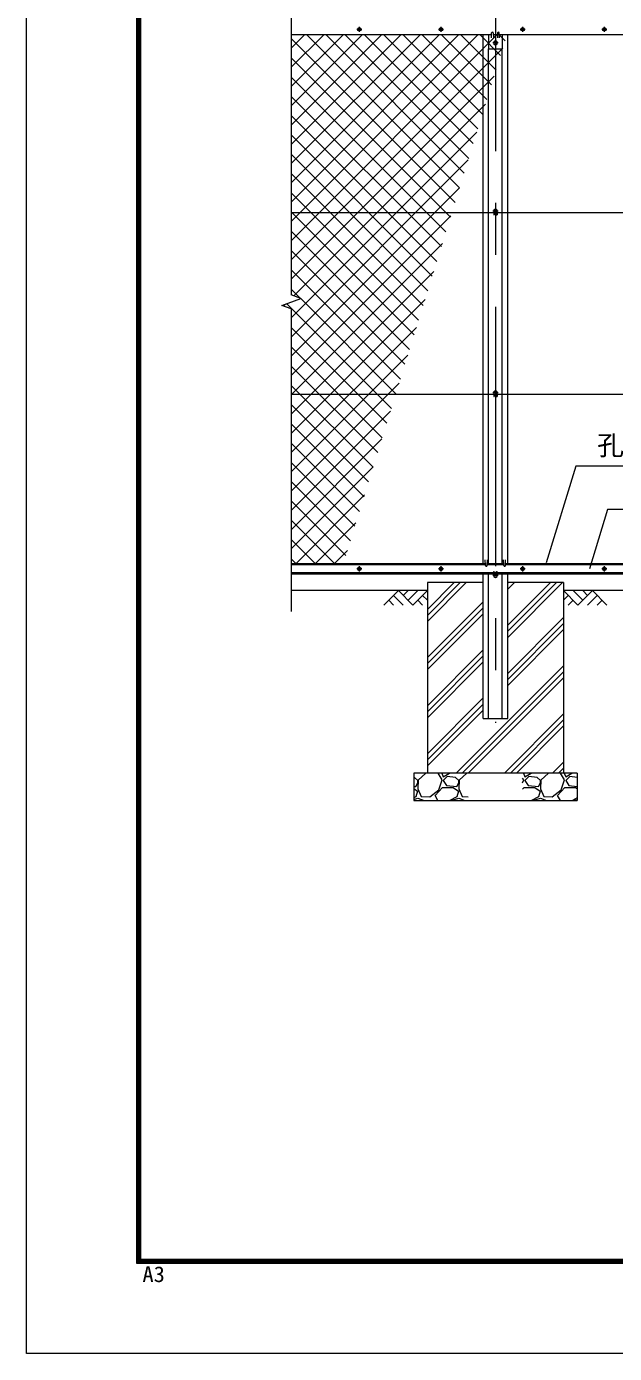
# Model space of a CAD drawing. Units: millimetres, scale not verified. Extents: x -6300 to 6300, y -4455 to 4455.
# Drawn here: x -6300 to -4140, y -4455 to 415 of the extents above; entities that cross this region are included whole.
import ezdxf
from ezdxf.enums import TextEntityAlignment as Align

# ---------------------------------------------------------------- set-up
doc = ezdxf.new("R2010")
doc.units = ezdxf.units.MM
doc.header["$LTSCALE"] = 30
doc.linetypes.add('USER1', pattern=[50.8, 31.75, -6.35, 6.35, -6.35])
for name, color, linetype, lineweight in [('0-0_D-STR3', 3, 'Continuous', 13), ('0-1_D-STR1', 1, 'Continuous', 18), ('0-2_D-BMK', 2, 'USER1', 13), ('0-4_D-STR-DIM', 7, 'Continuous', 9), ('0-7_D-STR-TXT', 7, 'Continuous', 9), ('0-8_D-BGD', 7, 'Continuous', 9), ('0-9_D-STR4', 7, 'Continuous', 9), ('0-A_D-DCR-HCH', 7, 'Continuous', 9), ('0-B_D-TTL', 7, 'Continuous', 9)]:
    doc.layers.add(name, color=color, linetype=linetype, lineweight=lineweight)
doc.styles.add('ＭＳ ゴシック', font='')
doc.styles.get('ＭＳ ゴシック').set_extended_font_data('MS Gothic')

msp = doc.modelspace()

# ---------------------------------------------------------------- linework, layer by layer
at = {"layer": '0-0_D-STR3'}
for p, q in [((-4592.21, 373.36), (-4591.46, 391.75)), ((-4585.46, 391.75), (-4584.71, 373.36)), ((-4569.46, 391.75), (-4570.21, 373.36)), ((-4562.71, 373.36), (-4563.46, 391.75)), ((-4602.46, 385), (-4602.46, 333)), ((-4577.46, 362.51), (-4583.96, 358.75)), ((-4583.96, 358.75), (-4583.96, 351.25)), ((-4583.96, 351.25), (-4577.46, 347.49)), ((-4570.96, 358.75), (-4577.46, 362.51)), ((-4577.46, 347.49), (-4570.96, 351.25)), ((-4570.96, 351.25), (-4570.96, 358.75)), ((-4552.46, 385), (-4552.46, 333)), ((-4602.46, 333), (-4552.46, 333)), ((-1827.46, -268.75), (-5327.46, -268.75)), ((-4577.46, -254.5), (-4583.96, -258.25)), ((-4583.96, -258.25), (-4583.96, -265.75)), ((-4583.96, -265.75), (-4577.46, -269.51)), ((-4583.71, -265.9), (-4583.71, -276)), ((-4583.71, -276), (-4581.71, -276)), ((-4581.71, -267.05), (-4581.71, -276)), ((-4570.96, -258.25), (-4577.46, -254.5)), ((-4577.46, -269.51), (-4570.96, -265.75)), ((-4573.21, -267.05), (-4573.21, -276)), ((-4573.21, -276), (-4571.21, -276)), ((-4571.21, -265.9), (-4571.21, -276)), ((-4570.96, -265.75), (-4570.96, -258.25)), ((-4577.46, -921.5), (-4583.96, -925.25)), ((-4583.96, -925.25), (-4583.96, -932.75)), ((-4570.96, -925.25), (-4577.46, -921.5)), ((-4570.96, -932.75), (-4570.96, -925.25)), ((-1827.46, -935.75), (-5327.46, -935.75)), ((-4583.96, -932.75), (-4577.46, -936.51)), ((-4583.71, -932.9), (-4583.71, -943)), ((-4583.71, -943), (-4581.71, -943)), ((-4581.71, -934.05), (-4581.71, -943)), ((-4577.46, -936.51), (-4570.96, -932.75)), ((-4573.21, -934.05), (-4573.21, -943)), ((-4573.21, -943), (-4571.21, -943)), ((-4571.21, -932.9), (-4571.21, -943)), ((-4614.08, -1560), (-5327.46, -1560)), ((-4583.71, -1590), (-5327.46, -1590)), ((-4547.08, -1560), (-4607.84, -1560)), ((-4577.46, -1591.99), (-4583.96, -1595.75)), ((-4583.96, -1595.75), (-4583.96, -1603.25)), ((-4583.96, -1603.25), (-4577.46, -1607.01)), ((-4583.71, -1595.6), (-4583.71, -1585.5)), ((-4583.71, -1585.5), (-4581.71, -1585.5)), ((-4581.71, -1594.45), (-4581.71, -1585.5)), ((-4573.21, -1590), (-4581.71, -1590)), ((-4570.96, -1595.75), (-4577.46, -1591.99)), ((-4577.46, -1607.01), (-4570.96, -1603.25)), ((-4573.21, -1594.45), (-4573.21, -1585.5)), ((-4573.21, -1585.5), (-4571.21, -1585.5)), ((-4571.21, -1595.6), (-4571.21, -1585.5)), ((-2583.71, -1590), (-4571.21, -1590)), ((-4570.96, -1603.25), (-4570.96, -1595.75)), ((-1827.46, -1560), (-4540.84, -1560))]:
    msp.add_line(p, q, dxfattribs=at)
for points in [[(-5077.46, 410.75), (-5082.44, 407.87), (-5082.44, 402.12), (-5077.46, 399.25), (-5072.48, 402.12), (-5072.48, 407.87)], [(-4777.46, 410.75), (-4782.44, 407.87), (-4782.44, 402.12), (-4777.46, 399.25), (-4772.48, 402.12), (-4772.48, 407.87)], [(-4477.46, 410.75), (-4482.44, 407.87), (-4482.44, 402.12), (-4477.46, 399.25), (-4472.48, 402.12), (-4472.48, 407.87)], [(-4177.46, 410.75), (-4182.44, 407.87), (-4182.44, 402.12), (-4177.46, 399.25), (-4172.48, 402.12), (-4172.48, 407.87)], [(-5077.46, -1569.25), (-5082.44, -1572.13), (-5082.44, -1577.88), (-5077.46, -1580.75), (-5072.48, -1577.88), (-5072.48, -1572.13)], [(-4777.46, -1569.25), (-4782.44, -1572.13), (-4782.44, -1577.88), (-4777.46, -1580.75), (-4772.48, -1577.88), (-4772.48, -1572.13)], [(-4477.46, -1569.25), (-4482.44, -1572.13), (-4482.44, -1577.88), (-4477.46, -1580.75), (-4472.48, -1577.88), (-4472.48, -1572.13)], [(-4177.46, -1569.25), (-4182.44, -1572.13), (-4182.44, -1577.88), (-4177.46, -1580.75), (-4172.48, -1577.88), (-4172.48, -1572.13)]]:
    msp.add_lwpolyline(points, close=True, dxfattribs=at)
for centre, radius in [((-5077.46, 405), 6.5), ((-5077.46, 405), 4.98), ((-4777.46, 405), 6.5), ((-4777.46, 405), 4.98), ((-4477.46, 405), 6.5), ((-4477.46, 405), 4.98), ((-4177.46, 405), 6.5), ((-4177.46, 405), 4.98), ((-4577.46, 355), 6.25), ((-4577.46, -262), 6.25), ((-4577.46, -929), 6.25), ((-5077.46, -1575), 6.5), ((-5077.46, -1575), 4.98), ((-4777.46, -1575), 6.5), ((-4777.46, -1575), 4.98), ((-4577.46, -1599.5), 6.25), ((-4477.46, -1575), 6.5), ((-4477.46, -1575), 4.98), ((-4177.46, -1575), 6.5), ((-4177.46, -1575), 4.98)]:
    msp.add_circle(centre, radius, dxfattribs=at)
for centre in [(-4588.46, 391.64), (-4566.46, 391.64)]:
    msp.add_arc(centre, 3, 2.08968, 177.91032, dxfattribs=at)
at = {"layer": '0-1_D-STR1'}
for p, q in [((-4591.74, 385), (-5327.46, 385)), ((-4622.46, -1555), (-4622.46, 385)), ((-4569.74, 385), (-4585.19, 385)), ((-4552.46, 385), (-4563.19, 385)), ((-2591.74, 385), (-4552.46, 385)), ((-4532.46, -1555), (-4532.46, 385)), ((-4602.46, -1555), (-4602.46, 333)), ((-4552.46, -1555), (-4552.46, 333)), ((-5327.46, -1555), (-4614.25, -1555)), ((-4613.96, -1563.38), (-4614.71, -1541.88)), ((-4607.96, -1563.38), (-4607.21, -1541.88)), ((-4607.67, -1555), (-4547.25, -1555)), ((-4607.67, -1555), (-4547.25, -1555)), ((-4546.96, -1563.38), (-4547.71, -1541.88)), ((-4540.96, -1563.38), (-4540.21, -1541.88)), ((-4540.67, -1555), (-2614.25, -1555)), ((-1827.46, -1592), (-5327.46, -1592)), ((-4583.71, -1595), (-5327.46, -1595)), ((-4622.46, -2125), (-4622.46, -1595)), ((-4602.46, -2125), (-4602.46, -1595)), ((-2583.71, -1595), (-4571.21, -1595)), ((-4552.46, -2125), (-4552.46, -1595)), ((-4532.46, -2125), (-4532.46, -1595)), ((-4622.46, -2125), (-4532.46, -2125))]:
    msp.add_line(p, q, dxfattribs=at)
for centre in [(-4610.96, -1562.13), (-4543.96, -1562.13)]:
    msp.add_arc(centre, 3.25, 202.61986, 337.38014, dxfattribs=at)
at = {"layer": '0-2_D-BMK'}
for p, q in [((-4577.46, 2435), (-4577.46, -2140)), ((-5067.79, 405), (-5087.13, 405)), ((-5077.46, 414.67), (-5077.46, 395.33)), ((-4767.79, 405), (-4787.13, 405)), ((-4777.46, 414.67), (-4777.46, 395.33)), ((-4467.79, 405), (-4487.13, 405)), ((-4477.46, 414.67), (-4477.46, 395.33)), ((-4167.79, 405), (-4187.13, 405)), ((-4177.46, 414.67), (-4177.46, 395.33)), ((-4567.46, 355), (-4587.46, 355)), ((-4567.46, -262), (-4587.46, -262)), ((-4567.46, -929), (-4587.46, -929)), ((-5067.79, -1575), (-5087.13, -1575)), ((-5077.46, -1565.33), (-5077.46, -1584.67)), ((-4767.79, -1575), (-4787.13, -1575)), ((-4777.46, -1565.33), (-4777.46, -1584.67)), ((-4567.46, -1599.5), (-4587.46, -1599.5)), ((-4467.79, -1575), (-4487.13, -1575)), ((-4477.46, -1565.33), (-4477.46, -1584.67)), ((-4167.79, -1575), (-4187.13, -1575)), ((-4177.46, -1565.33), (-4177.46, -1584.67))]:
    msp.add_line(p, q, dxfattribs=at)
at = {"layer": '0-4_D-STR-DIM'}
for p, q in [((-5327.46, 1379.85), (-5327.46, -569.85)), ((-5362.7, -608.33), (-5292.22, -582.68)), ((-5292.22, -582.68), (-5327.46, -569.85)), ((-5327.46, -621.15), (-5362.7, -608.33)), ((-5327.46, -621.15), (-5327.46, -1732.31))]:
    msp.add_line(p, q, dxfattribs=at)
at = {"layer": '0-7_D-STR-TXT'}
for points in [[(-3234.81, -1198.3), (-4281.63, -1198.3), (-4391.14, -1553.09)], [(-3120.93, -1357.35), (-4165.46, -1357.35), (-4231.76, -1575.21)]]:
    msp.add_lwpolyline(points, dxfattribs=at)
at = {"layer": '0-8_D-BGD'}
for p, q in [((-4827.46, -1655), (-5327.46, -1655)), ((-2827.46, -1655), (-4327.46, -1655))]:
    msp.add_line(p, q, dxfattribs=at)
at = {"layer": '0-9_D-STR4'}
for p, q in [((-4827.46, -1625), (-4827.46, -2325)), ((-4622.46, -1625), (-4827.46, -1625)), ((-4327.46, -1625), (-4532.46, -1625)), ((-4327.46, -1625), (-4327.46, -2325)), ((-4277.46, -2325), (-4877.46, -2325)), ((-4877.46, -2325), (-4877.46, -2425)), ((-4277.46, -2325), (-4277.46, -2425)), ((-4877.46, -2425), (-4277.46, -2425))]:
    msp.add_line(p, q, dxfattribs=at)
at = {"layer": '0-A_D-DCR-HCH'}
for p, q in [((-5327.46, 336.37), (-5278.83, 385)), ((-5327.46, 265.66), (-5208.12, 385)), ((-5327.46, 194.95), (-5137.41, 385)), ((-5327.46, 124.24), (-5066.7, 385)), ((-5327.46, 53.53), (-4995.99, 385)), ((-5327.46, -17.18), (-4925.28, 385)), ((-5327.46, -87.89), (-4854.57, 385)), ((-5327.46, -158.61), (-4783.86, 385)), ((-5327.46, -229.32), (-4713.15, 385)), ((-5327.46, -300.03), (-4642.44, 385)), ((-5327.46, -370.74), (-4571.73, 385)), ((-4725.78, -230.49), (-5327.46, 371.19)), ((-4709.06, -176.5), (-5270.56, 385)), ((-4692.34, -122.51), (-5199.85, 385)), ((-4675.62, -68.52), (-5129.14, 385)), ((-4658.9, -14.52), (-5058.43, 385)), ((-4642.18, 39.47), (-4987.72, 385)), ((-4625.47, 93.46), (-4917, 385)), ((-4608.75, 147.45), (-4846.29, 385)), ((-4592.03, 201.44), (-4775.58, 385)), ((-4575.31, 255.43), (-4704.87, 385)), ((-4558.59, 309.43), (-4634.16, 385)), ((-4541.87, 363.42), (-4563.45, 385)), ((-5327.46, -441.45), (-4550.52, 335.5)), ((-4742.5, -284.48), (-5327.46, 300.48)), ((-5327.46, -512.16), (-4582.23, 233.07)), ((-4759.22, -338.48), (-5327.46, 229.77)), ((-4775.93, -392.47), (-5327.46, 159.06)), ((-5317.92, -573.32), (-4613.95, 130.64)), ((-4792.65, -446.46), (-5327.46, 88.35)), ((-5327.46, -653.58), (-4645.67, 28.21)), ((-4809.37, -500.45), (-5327.46, 17.64)), ((-4826.09, -554.44), (-5327.46, -53.07)), ((-5327.46, -724.29), (-4677.39, -74.22)), ((-4842.81, -608.43), (-5327.46, -123.78)), ((-5327.46, -795), (-4709.1, -176.64)), ((-4859.53, -662.43), (-5327.46, -194.49)), ((-4876.25, -716.42), (-5327.46, -265.2)), ((-5327.46, -865.71), (-4740.82, -279.07)), ((-4892.97, -770.41), (-5327.46, -335.91)), ((-5327.46, -936.42), (-4772.54, -381.5)), ((-4909.69, -824.4), (-5327.46, -406.63)), ((-4926.4, -878.39), (-5327.46, -477.34)), ((-5327.46, -1007.13), (-4804.26, -483.93)), ((-5293.18, -582.33), (-5327.46, -548.05)), ((-4943.12, -932.39), (-5292.67, -582.84)), ((-5355.53, -610.94), (-5347.32, -602.73)), ((-4959.84, -986.38), (-5344.51, -601.71)), ((-5327.46, -1077.84), (-4835.97, -586.35)), ((-5327.46, -1148.55), (-4867.69, -688.78)), ((-4976.56, -1040.37), (-5327.46, -689.47)), ((-4993.28, -1094.36), (-5327.46, -760.18)), ((-5327.46, -1219.27), (-4899.41, -791.21)), ((-5010, -1148.35), (-5327.46, -830.89)), ((-5327.46, -1289.98), (-4931.12, -893.64)), ((-5026.72, -1202.35), (-5327.46, -901.6)), ((-5043.44, -1256.34), (-5327.46, -972.31)), ((-5327.46, -1360.69), (-4962.84, -996.07)), ((-5060.15, -1310.33), (-5327.46, -1043.02)), ((-5327.46, -1431.4), (-4994.56, -1098.49)), ((-5076.87, -1364.32), (-5327.46, -1113.73)), ((-5093.59, -1418.31), (-5327.46, -1184.44)), ((-5327.46, -1502.11), (-5026.28, -1200.92)), ((-5110.31, -1472.3), (-5327.46, -1255.15)), ((-5314.64, -1560), (-5057.99, -1303.35)), ((-5127.03, -1526.3), (-5327.46, -1325.86)), ((-5164.04, -1560), (-5327.46, -1396.58)), ((-5243.93, -1560), (-5089.71, -1405.78)), ((-5234.75, -1560), (-5327.46, -1467.29)), ((-5173.22, -1560), (-5121.43, -1508.21)), ((-5305.46, -1560), (-5327.46, -1538)), ((-4933.89, -1655), (-4987.1, -1708.21)), ((-4933.89, -1655), (-4880.67, -1708.21)), ((-4916.15, -1672.74), (-4898.41, -1655)), ((-4898.41, -1690.47), (-4862.94, -1655)), ((-4880.67, -1708.21), (-4827.46, -1655)), ((-4827.46, -1768.04), (-4684.42, -1625)), ((-4827.46, -1745.94), (-4706.52, -1625)), ((-4827.46, -1723.85), (-4728.61, -1625)), ((-4532.46, -1649.82), (-4507.64, -1625)), ((-4532.46, -1826.6), (-4330.87, -1625)), ((-4532.46, -1627.72), (-4529.74, -1625)), ((-4532.46, -1804.5), (-4352.96, -1625)), ((-4532.46, -1782.4), (-4375.06, -1625)), ((-4274.25, -1708.21), (-4327.46, -1655)), ((-4256.51, -1690.47), (-4291.99, -1655)), ((-4221.04, -1655), (-4274.25, -1708.21)), ((-4238.68, -1672.83), (-4256.51, -1655)), ((-4221.04, -1655), (-4167.83, -1708.21)), ((-4969.36, -1690.47), (-4951.54, -1708.21)), ((-4951.62, -1672.74), (-4915.99, -1708.21)), ((-4862.94, -1690.47), (-4845.12, -1708.21)), ((-4845.2, -1672.74), (-4827.46, -1690.39)), ((-4827.46, -1900.62), (-4622.46, -1695.62)), ((-4309.72, -1672.74), (-4327.46, -1690.39)), ((-4291.99, -1690.47), (-4309.81, -1708.21)), ((-4203.3, -1672.74), (-4238.94, -1708.21)), ((-4185.56, -1690.47), (-4203.38, -1708.21)), ((-4827.46, -1922.72), (-4622.46, -1717.72)), ((-4827.46, -1944.82), (-4622.46, -1739.82)), ((-4532.46, -1959.18), (-4327.46, -1754.18)), ((-4532.46, -1981.27), (-4327.46, -1776.27)), ((-4532.46, -2003.37), (-4327.46, -1798.37)), ((-4827.46, -2077.4), (-4622.46, -1872.4)), ((-4827.46, -2099.5), (-4622.46, -1894.5)), ((-4827.46, -2121.6), (-4622.46, -1916.6)), ((-4721.51, -2325), (-4327.46, -1930.95)), ((-4699.41, -2325), (-4327.46, -1953.05)), ((-4677.31, -2325), (-4327.46, -1975.15)), ((-4827.46, -2254.18), (-4622.46, -2049.18)), ((-4827.46, -2276.27), (-4622.46, -2071.27)), ((-4827.46, -2298.37), (-4622.46, -2093.37)), ((-4544.73, -2325), (-4327.46, -2107.73)), ((-4522.63, -2325), (-4327.46, -2129.83)), ((-4500.54, -2325), (-4327.46, -2151.93)), ((-4367.95, -2325), (-4327.46, -2284.51)), ((-4832.83, -2325), (-4860.75, -2350.5)), ((-4773.75, -2349), (-4788.42, -2325)), ((-4774.65, -2325), (-4769.25, -2338.5)), ((-4769.25, -2338.5), (-4746.75, -2325)), ((-4754.25, -2337), (-4769.25, -2352)), ((-4724.25, -2341.5), (-4754.25, -2337)), ((-4682.83, -2325), (-4710.75, -2350.5)), ((-4474.65, -2325), (-4469.25, -2338.5)), ((-4469.25, -2338.5), (-4446.75, -2325)), ((-4454.25, -2337), (-4469.25, -2352)), ((-4424.25, -2341.5), (-4454.25, -2337)), ((-4382.83, -2325), (-4410.75, -2350.5)), ((-4345.86, -2325), (-4327.46, -2306.6)), ((-4323.75, -2349), (-4338.42, -2325)), ((-4324.65, -2325), (-4319.25, -2338.5)), ((-4319.25, -2338.5), (-4296.75, -2325)), ((-4304.25, -2337), (-4319.25, -2352)), ((-4277.46, -2341.02), (-4304.25, -2337)), ((-4874.25, -2341.5), (-4877.46, -2341.02)), ((-4877.46, -2373.58), (-4869.75, -2374.5)), ((-4877.46, -2381.51), (-4863.75, -2391)), ((-4862.25, -2352), (-4874.25, -2341.5)), ((-4869.75, -2374.5), (-4862.25, -2361)), ((-4860.75, -2350.5), (-4862.25, -2382)), ((-4862.25, -2361), (-4862.25, -2352)), ((-4862.25, -2382), (-4850.25, -2410.5)), ((-4799.25, -2407.5), (-4772.25, -2377.5)), ((-4785.75, -2386.5), (-4773.75, -2349)), ((-4769.25, -2352), (-4757.25, -2370)), ((-4757.25, -2370), (-4719.75, -2374.5)), ((-4712.25, -2352), (-4724.25, -2341.5)), ((-4719.75, -2374.5), (-4712.25, -2361)), ((-4710.75, -2350.5), (-4712.25, -2382)), ((-4712.25, -2361), (-4712.25, -2352)), ((-4712.25, -2382), (-4700.25, -2410.5)), ((-4473.75, -2349), (-4477.46, -2342.93)), ((-4477.46, -2360.59), (-4473.75, -2349)), ((-4477.46, -2383.29), (-4472.25, -2377.5)), ((-4472.25, -2377.5), (-4433.25, -2377.5)), ((-4469.25, -2352), (-4457.25, -2370)), ((-4457.25, -2370), (-4419.75, -2374.5)), ((-4433.25, -2377.5), (-4413.75, -2391)), ((-4412.25, -2352), (-4424.25, -2341.5)), ((-4419.75, -2374.5), (-4412.25, -2361)), ((-4410.75, -2350.5), (-4412.25, -2382)), ((-4412.25, -2361), (-4412.25, -2352)), ((-4412.25, -2382), (-4400.25, -2410.5)), ((-4349.25, -2407.5), (-4322.25, -2377.5)), ((-4335.75, -2386.5), (-4323.75, -2349)), ((-4319.25, -2352), (-4307.25, -2370)), ((-4307.25, -2370), (-4277.46, -2373.58)), ((-4869.75, -2412), (-4877.46, -2416.04)), ((-4877.46, -2421.25), (-4862.25, -2416.5)), ((-4863.75, -2391), (-4869.75, -2412)), ((-4862.25, -2416.5), (-4839.59, -2425)), ((-4850.25, -2410.5), (-4818.75, -2412)), ((-4818.75, -2412), (-4785.75, -2386.5)), ((-4789.05, -2425), (-4799.25, -2407.5)), ((-4719.75, -2412), (-4744.57, -2425)), ((-4736.68, -2425), (-4736.25, -2424)), ((-4736.25, -2424), (-4712.25, -2416.5)), ((-4713.75, -2391), (-4719.75, -2412)), ((-4712.25, -2416.5), (-4689.59, -2425)), ((-4700.25, -2410.5), (-4677.46, -2411.59)), ((-4419.75, -2412), (-4444.57, -2425)), ((-4436.68, -2425), (-4436.25, -2424)), ((-4436.25, -2424), (-4412.25, -2416.5)), ((-4413.75, -2391), (-4419.75, -2412)), ((-4412.25, -2416.5), (-4389.59, -2425)), ((-4400.25, -2410.5), (-4368.75, -2412)), ((-4368.75, -2412), (-4335.75, -2386.5)), ((-4339.05, -2425), (-4349.25, -2407.5)), ((-4277.46, -2416.04), (-4294.57, -2425)), ((-4286.68, -2425), (-4286.25, -2424)), ((-4286.25, -2424), (-4277.46, -2421.25))]:
    msp.add_line(p, q, dxfattribs=at)
for points in [[(-4772.25, -2377.5), (-4733.25, -2377.5), (-4713.75, -2391)], [(-4322.25, -2377.5), (-4283.25, -2377.5), (-4277.46, -2381.51)]]:
    msp.add_lwpolyline(points, dxfattribs=at)
at = {"layer": '0-B_D-TTL', "color": 2, "lineweight": 18}
msp.add_lwpolyline([(-6300, 4455), (6300, 4455), (6300, -4455), (-6300, -4455)], close=True, dxfattribs=at)
at = {"layer": '0-B_D-TTL'}
for points in [[(-5895, 4125), (5895, 4125), (5895, -4125), (-5895, -4125)], [(-5891.25, 4121.25), (5891.25, 4121.25), (5891.25, -4121.25), (-5891.25, -4121.25)], [(-5887.5, 4117.5), (5887.5, 4117.5), (5887.5, -4117.5), (-5887.5, -4117.5)], [(-5883.75, 4113.75), (5883.75, 4113.75), (5883.75, -4113.75), (-5883.75, -4113.75)], [(-5880, 4110), (5880, 4110), (5880, -4110), (-5880, -4110)]]:
    msp.add_lwpolyline(points, close=True, dxfattribs=at)

# ---------------------------------------------------------------- texts
at = {"layer": '0-7_D-STR-TXT', "style": 'ＭＳ ゴシック'}
msp.add_text('孔付胴縁 R付L40x40x3', height=72.14, dxfattribs=at).set_placement((-4203.72, -1179.43), align=Align.BOTTOM_LEFT)
at = {"layer": '0-B_D-TTL', "style": 'ＭＳ ゴシック', "width": 1.05}
msp.add_text('A3', height=57.62, dxfattribs=at).set_placement((-5874.13, -4210.22), align=Align.BOTTOM_LEFT)

doc.saveas('drawing.dxf')
